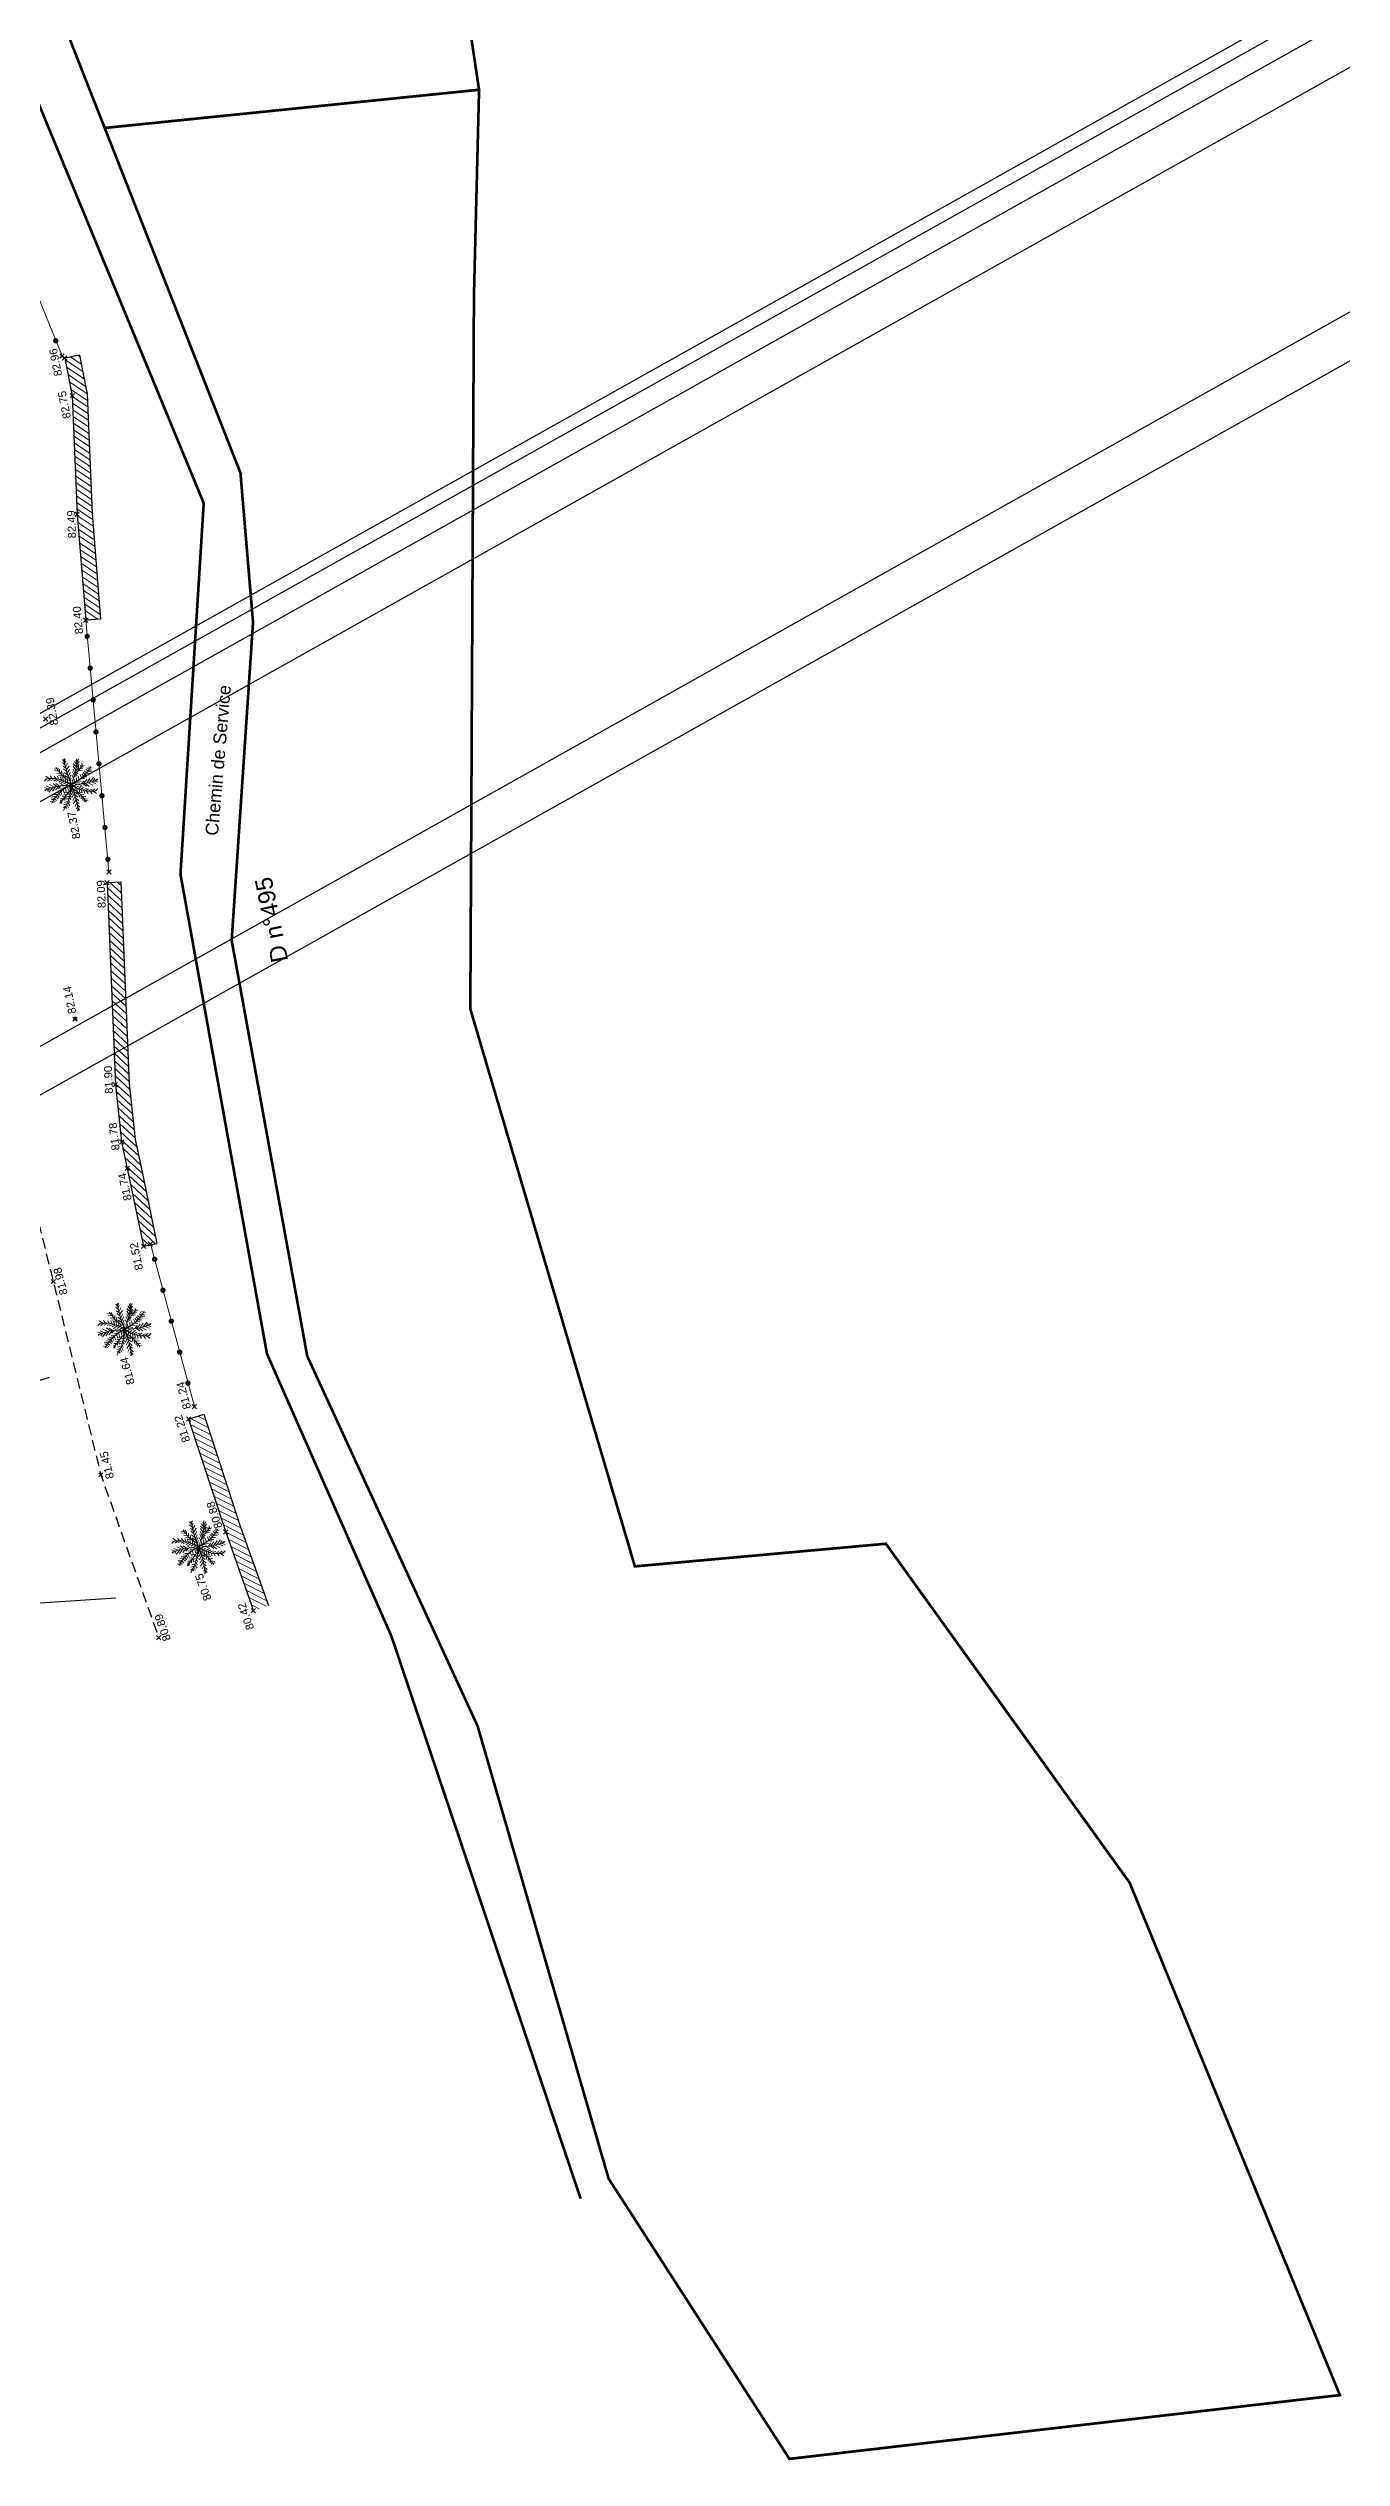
# Model space of a CAD drawing. Extents: x 947 to 1126, y 1788 to 2053.
# Drawn here: x 1065.1 to 1125.7, y 1882.1 to 1995 of the extents above; entities that cross this region are included whole.
import ezdxf
from ezdxf.enums import TextEntityAlignment as Align

# ---------------------------------------------------------------- set-up
doc = ezdxf.new("R2010")
doc.units = 0
doc.header["$LTSCALE"] = 2.5
doc.header["$PDMODE"] = 3
doc.header["$PDSIZE"] = 0.1
for name, pattern in [('CACH500', [0.3, 0.2, -0.1]), ('CONTINU', [0]), ('FANTOME', [63.5, 31.75, -6.35, 6.35, -6.35, 6.35, -6.35])]:
    doc.linetypes.add(name, pattern=pattern)
for name, color, linetype in [('Clotures_s', 7, 'Continuous'), ('F_Cadastre_application', 252, 'FANTOME'), ('F_Cadastre_numéros_parcelles', 252, 'Continuous'), ('PBO', 7, 'Continuous'), ('T_Murs', 7, 'Continuous'), ('T_Talus_barbules', 32, 'Continuous'), ('T_Talus_Pied', 34, 'CACH500'), ('T_Textes', 7, 'Continuous')]:
    doc.layers.add(name, color=color, linetype=linetype)
for name, color, linetype, lineweight in [('T_Clotures', 7, 'Continuous', 0), ('T_Murs_Hachures', 7, 'Continuous', 0), ('T_Végétaux', 65, 'Continuous', 0), ('TOPOALT', 7, 'Continuous', 0), ('TOPOJIS', 7, 'Continuous', 0)]:
    doc.layers.add(name, color=color, linetype=linetype, lineweight=lineweight)
doc.styles.add('Arial', font='arial.ttf')

# ---------------------------------------------------------------- blocks, each defined once
blk = doc.blocks.new('PointTopo')
at = {"color": 0}
blk.add_point((0, 0), dxfattribs=at)
at = {"layer": 'TOPOALT', "style": 'Arial'}
blk.add_attdef('ALT', (0.125, -0.125), '', height=0.375, dxfattribs=at)
blk = doc.blocks.new('v072')
at = {"color": 0, "linetype": 'Continuous'}
for p, q in [((-0.31, 1.07), (-0.41, 1.19)), ((-0.32, 1.12), (-0.28, 1.23)), ((-0.3, 1), (-0.25, 1.13)), ((0.26, 1.09), (0.21, 1.15)), ((0.26, 1.02), (0.35, 1.21)), ((-1.12, 0.29), (-1.25, 0.17)), ((-1.03, 0.3), (-1.19, 0.41)), ((-0.95, 0.3), (-1.11, 0.18)), ((-0.79, -0.1), (-1.01, 0.02)), ((-0.89, 0.3), (-0.98, 0.42)), ((-0.78, 0.3), (-0.96, 0.21)), ((-0.67, -0.07), (-0.85, 0.07)), ((-0.65, 0.28), (-0.81, 0.18)), ((-0.66, 0.73), (-0.8, 0.75)), ((-0.72, 0.29), (-0.79, 0.41)), ((-0.6, 0.64), (-0.77, 0.67)), ((-0.56, -0.05), (-0.72, 0.06)), ((-0.5, 0.25), (-0.71, 0.17)), ((-0.5, 0.53), (-0.68, 0.55)), ((-0.59, 0.27), (-0.64, 0.41)), ((-0.63, 0.68), (-0.61, 0.79)), ((-0.41, 0.43), (-0.59, 0.45)), ((-0.42, 0.22), (-0.58, 0.12)), ((-0.55, 0.59), (-0.55, 0.73)), ((-0.35, -0.03), (-0.53, 0.06)), ((-0.46, 0.24), (-0.52, 0.37)), ((-0.31, 0.34), (-0.51, 0.37)), ((-0.47, 0.5), (-0.46, 0.65)), ((-0.32, 0.19), (-0.47, 0.08)), ((-0.29, 0.94), (-0.41, 1.04)), ((-0.35, 0.38), (-0.39, 0.58)), ((-0.38, 0.21), (-0.39, 0.32)), ((-0.25, 0.78), (-0.37, 0.87)), ((-0.22, 0.63), (-0.36, 0.75)), ((-0.22, 0.14), (-0.34, 0.05)), ((-0.16, 0.45), (-0.32, 0.58)), ((-0.12, 0.33), (-0.29, 0.44)), ((-0.25, 0.3), (-0.29, 0.43)), ((-0.27, 0.16), (-0.28, 0.31)), ((-0.27, 0.83), (-0.17, 1.01)), ((-0.11, 0.08), (-0.26, -0.03)), ((-0.23, 0.69), (-0.1, 0.89)), ((-0.19, 0.53), (-0.08, 0.73)), ((-0.18, 0.12), (-0.17, 0.28)), ((-0.07, 0.19), (-0.17, 0.24)), ((-0.14, 0.37), (-0.05, 0.6)), ((-0.1, 0.26), (-0.02, 0.46)), ((-0.05, 0.12), (-0.01, 0.31)), ((0.11, 0.29), (0.04, 0.46)), ((0.15, 0.42), (0.06, 0.61)), ((0.07, 0.03), (0.07, 0.19)), ((0.25, 0.84), (0.1, 0.98)), ((0.22, 0.69), (0.1, 0.88)), ((0.18, 0.52), (0.1, 0.73)), ((0.11, -0.08), (0.26, 0.03)), ((0.12, 0.06), (0.27, 0.02)), ((0.13, 0.36), (0.29, 0.46)), ((0.16, 0.08), (0.14, 0.26)), ((0.26, 0.96), (0.15, 1.09)), ((0.17, 0.46), (0.31, 0.56)), ((0.21, 0.65), (0.36, 0.82)), ((0.22, 0.12), (0.39, 0.1)), ((0.24, 0.8), (0.38, 0.96)), ((0.27, 0.15), (0.24, 0.34)), ((0.25, 0.9), (0.38, 1.09)), ((0.38, 0.24), (0.32, 0.41)), ((0.32, 0.19), (0.49, 0.17)), ((0.33, 0.66), (0.52, 0.69)), ((0.36, 0.69), (0.35, 0.94)), ((0.35, 0.03), (0.53, -0.06)), ((0.42, 0.75), (0.56, 0.8)), ((0.49, 0.32), (0.42, 0.48)), ((0.46, 0.8), (0.44, 0.92)), ((0.45, 0.3), (0.63, 0.29)), ((0.48, 0.84), (0.63, 0.9)), ((0.48, 0.04), (0.59, 0.18)), ((0.52, 0.89), (0.5, 1)), ((0.57, 0.41), (0.5, 0.51)), ((0.53, 0.37), (0.72, 0.36)), ((0.64, 0.48), (0.56, 0.59)), ((0.56, 0.05), (0.72, -0.06)), ((0.58, 0.06), (0.73, 0.25)), ((0.71, 0.56), (0.61, 0.66)), ((0.62, 0.45), (0.8, 0.45)), ((0.67, 0.07), (0.85, -0.07)), ((0.68, 0.53), (0.88, 0.54)), ((0.78, 0.66), (0.69, 0.73)), ((0.84, 0.74), (0.73, 0.8)), ((0.73, 0.09), (0.88, 0.29)), ((0.75, 0.61), (0.95, 0.63)), ((0.88, 0.81), (0.79, 0.85)), ((0.79, 0.1), (1.01, -0.02)), ((0.81, 0.69), (0.93, 0.69)), ((0.85, 0.11), (1.04, 0.34)), ((0.87, 0.78), (0.98, 0.79)), ((0.94, 0.14), (1.15, 0.06)), ((1.02, 0.16), (1.11, 0.29)), ((1.09, 0.18), (1.25, 0.13)), ((1.14, 0.2), (1.23, 0.28)), ((-1.09, -0.18), (-1.25, -0.13)), ((-1.14, -0.2), (-1.23, -0.28)), ((-0.94, -0.14), (-1.15, -0.06)), ((-1.02, -0.16), (-1.11, -0.29)), ((-0.85, -0.11), (-1.04, -0.34)), ((-0.87, -0.78), (-0.98, -0.79)), ((-0.75, -0.61), (-0.95, -0.63)), ((-0.81, -0.69), (-0.93, -0.69)), ((-0.73, -0.09), (-0.88, -0.29)), ((-0.68, -0.53), (-0.88, -0.54)), ((-0.88, -0.81), (-0.79, -0.85)), ((-0.84, -0.74), (-0.73, -0.8)), ((-0.62, -0.45), (-0.8, -0.45)), ((-0.78, -0.66), (-0.69, -0.73)), ((-0.58, -0.06), (-0.73, -0.25)), ((-0.53, -0.37), (-0.72, -0.36)), ((-0.71, -0.56), (-0.61, -0.66)), ((-0.64, -0.48), (-0.56, -0.59)), ((-0.45, -0.3), (-0.63, -0.29)), ((-0.48, -0.04), (-0.59, -0.18)), ((-0.57, -0.41), (-0.5, -0.51)), ((-0.44, -0.75), (-0.52, -0.73)), ((-0.37, -0.66), (-0.5, -0.65)), ((-0.32, -0.19), (-0.49, -0.17)), ((-0.49, -0.32), (-0.42, -0.48)), ((-0.48, -0.8), (-0.44, -0.88)), ((-0.42, -0.72), (-0.45, -0.86)), ((-0.29, -0.55), (-0.42, -0.56)), ((-0.22, -0.12), (-0.39, -0.1)), ((-0.38, -0.24), (-0.32, -0.41)), ((-0.2, -0.44), (-0.36, -0.48)), ((-0.19, -0.89), (-0.36, -0.94)), ((-0.24, -0.99), (-0.36, -1.07)), ((-0.32, -0.6), (-0.33, -0.73)), ((-0.15, -0.78), (-0.31, -0.82)), ((-0.11, -0.33), (-0.29, -0.38)), ((-0.12, -0.06), (-0.27, -0.02)), ((-0.27, -0.15), (-0.24, -0.34)), ((-0.26, -1.03), (-0.21, -1.11)), ((-0.25, -0.5), (-0.25, -0.65)), ((-0.1, -0.63), (-0.25, -0.69)), ((-0.05, -0.4), (-0.22, -0.46)), ((-0.08, -0.53), (-0.21, -0.56)), ((-0.21, -0.92), (-0.13, -1.07)), ((-0.16, -0.08), (-0.14, -0.26)), ((-0.16, -0.82), (-0.06, -0.98)), ((-0.12, -0.69), (-0.06, -0.84)), ((-0.09, -0.56), (-0.02, -0.69)), ((-0.07, -0.03), (-0.07, -0.19)), ((-0.06, -0.46), (0, -0.56)), ((0.05, -0.12), (0.01, -0.31)), ((0.14, -0.37), (0.05, -0.6)), ((0.07, -0.19), (0.17, -0.24)), ((0.19, -0.53), (0.08, -0.73)), ((0.23, -0.69), (0.1, -0.89)), ((0.12, -0.33), (0.29, -0.44)), ((0.16, -0.45), (0.32, -0.58)), ((0.18, -0.12), (0.17, -0.28)), ((0.27, -0.83), (0.17, -1.01)), ((0.22, -0.14), (0.34, -0.05)), ((0.22, -0.63), (0.36, -0.75)), ((0.25, -0.3), (0.29, -0.43)), ((0.25, -0.78), (0.37, -0.87)), ((0.3, -1), (0.25, -1.13)), ((0.27, -0.16), (0.28, -0.31)), ((0.32, -1.12), (0.28, -1.23)), ((0.29, -0.94), (0.41, -1.04)), ((0.31, -0.34), (0.51, -0.37)), ((0.31, -1.07), (0.41, -1.19)), ((0.32, -0.19), (0.47, -0.08)), ((0.35, -0.38), (0.39, -0.58)), ((0.38, -0.21), (0.39, -0.32)), ((0.41, -0.43), (0.59, -0.45)), ((0.42, -0.22), (0.58, -0.12)), ((0.46, -0.24), (0.52, -0.37)), ((0.47, -0.5), (0.46, -0.65)), ((0.5, -0.25), (0.71, -0.17)), ((0.5, -0.53), (0.68, -0.55)), ((0.55, -0.59), (0.55, -0.73)), ((0.59, -0.27), (0.64, -0.41)), ((0.6, -0.64), (0.77, -0.67)), ((0.63, -0.68), (0.61, -0.79)), ((0.65, -0.28), (0.81, -0.18)), ((0.66, -0.73), (0.8, -0.75)), ((0.72, -0.29), (0.79, -0.41)), ((0.78, -0.3), (0.96, -0.21)), ((0.89, -0.3), (0.98, -0.42)), ((0.95, -0.3), (1.11, -0.18)), ((1.03, -0.3), (1.19, -0.41)), ((1.12, -0.29), (1.25, -0.17))]:
    blk.add_line(p, q, dxfattribs=at)
blk.add_lwpolyline([(0.1, -0.26), (0.02, -0.46), (-0.04, -0.33)], dxfattribs=at)
for centre, radius, start, end in [((4.73, 1.97), 5.12, 188.516, 202.606), ((-2.07, 1.14), 2.33, 336.1943, 2.2988), ((-0.9, -1.18), 1.48, 52.5989, 101.7634), ((0.88, -1.85), 2.05, 115.4351, 150.987), ((1.01, 1.9), 2.04, 212.1217, 234.7352), ((1.01, -1.94), 2.21, 117.8553, 131.0663), ((-0.65, -0.84), 1.08, 53.632, 73.238), ((1.96, 1.07), 2.2, 198.8657, 208.393), ((2.11, -3.78), 4.37, 114.0335, 119.0967), ((0.9, 1.18), 1.48, 232.5989, 281.7634), ((-0.86, 1.84), 2.03, 295.5696, 331.0899), ((-2.03, -0.93), 2.25, 12.1313, 24.7386), ((-1.72, -2.72), 3.24, 51.2827, 57.6416), ((-0.45, 1.48), 1.13, 304.4561, 331.4948), ((0.08, 3.18), 3.16, 273.4205, 291.3892), ((-0.08, -3.18), 3.16, 93.4204, 111.3892), ((36.54, -29.15), 46.63, 141.6662, 142.6422), ((-2.04, -0.1), 2.01, 326.851, 2.4966), ((-0.91, -0.12), 0.915, 337.8337, 5.9061), ((-4.73, -1.97), 5.12, 8.516, 22.606), ((-1.01, -1.9), 2.04, 32.1218, 54.7348)]:
    blk.add_arc(centre, radius, start, end, dxfattribs=at)
blk = doc.blocks.new('GeoRond')
at = {"const_width": 0.499}
blk.add_lwpolyline([(-0.2505, 0, 1), (0.2505, 0, 1)], format="xyb", close=True, dxfattribs=at)
blk = doc.blocks.new('t003')
at = {"color": 0}
blk.add_line((0, 0), (0, 0), dxfattribs=at)
blk.add_lwpolyline([(0.259834, -0.149954), (-0.000053, 0.3), (-0.259781, -0.150046)], close=True, dxfattribs=at)

msp = doc.modelspace()

# ---------------------------------------------------------------- hatches: boundary and pattern name
at = {"layer": 'T_Murs_Hachures'}
h = msp.add_hatch(dxfattribs=at)
h.set_pattern_fill('_U', color=256, scale=0.25, angle=-33.8363, style=0, pattern_type=0)
h.set_pattern_definition([(326.163716, (0, 0), (0.139205438, 0.207658003), [])])
h.paths.add_polyline_path([(1065.9, 1980.47), (1066.25, 1978.7), (1066.48, 1973.14), (1066.88, 1968.18), (1067.58, 1968.24), (1067.18, 1973.18), (1066.95, 1978.78), (1066.59, 1980.6)])
h = msp.add_hatch(dxfattribs=at)
h.set_pattern_fill('_U', color=256, scale=0.25, angle=-42.6412, style=0, pattern_type=0)
h.set_pattern_definition([(317.3588, (0, 0), (0.169351276, 0.183902543), [])])
h.paths.add_polyline_path([(1067.88, 1955.89), (1068.27, 1946.42), (1068.56, 1943.74), (1068.83, 1942.5), (1069.59, 1938.85), (1070.22, 1938.98), (1069.47, 1942.64), (1069.2, 1943.85), (1068.92, 1946.47), (1068.53, 1955.92)])
h = msp.add_hatch(dxfattribs=at)
h.set_pattern_fill('_U', color=256, scale=0.25, angle=-26.8794, style=0, pattern_type=0)
h.set_pattern_definition([(333.120599, (0, 0), (0.113028516, 0.222990033), [])])
h.paths.add_polyline_path([(1071.7, 1930.75), (1073.44, 1925.46), (1074.74, 1921.77), (1075.44, 1922.02), (1074.14, 1925.69), (1072.41, 1930.98)])

# ---------------------------------------------------------------- linework, layer by layer
at = {"layer": 'F_Cadastre_application', "ltscale": 0.025, "const_width": 0.125, "flags": 128}
msp.add_lwpolyline([(1037.76, 2052.38), (1041.7, 2036.96), (1045.2, 2029.33), (1056.56, 2007.76), (1063.85, 2001.22), (1067.77, 1991.25), (1085.31, 1993.04), (1084.54, 1998.19), (1079.36, 2032), (1077.25, 2031.74), (1068.06, 2053.03)], dxfattribs=at)
at = {"layer": 'F_Cadastre_application', "ltscale": 0.025, "flags": 128}
msp.add_lwpolyline([(1037.03, 1903.72, 0.125, 0.125, 0), (1031.24, 1915.64, 0.125, 0.125, 0), (1030.13, 1917.84, 0.125, 0.125, 0), (1028.72, 1920.42, 0.125, 0.125, 0), (1026.38, 1924.23, 0.125, 0.125, 0), (1023.07, 1929.33, 0.125, 0.125, 0), (1017.53, 1938.72, 0.125, 0.125, -0.060274), (1017.17, 1939.54, 0.125, 0.125, 0), (1015.7, 1946.15, 0.125, 0.125, 0), (1014.79, 1950.4, 0.125, 0.125, 0), (1014.58, 1951.28, 0.125, 0.125, 0), (1014.09, 1953.03, 0.125, 0.125, 0), (1012.9, 1958.12, 0.125, 0.125, 0), (1011.19, 1964.85, 0.125, 0.125, 0), (1010.3, 1968.74, 0.125, 0.125, 0), (1009.51, 1972.41, 0.125, 0.125, 0), (1007.09, 1982.09, 0.125, 0.125, 0), (1005.53, 1988.59, 0.125, 0.125, -0.078816), (1005.59, 1989.71, 0.125, 0.125, 0), (1006.25, 1992.8, 0.125, 0.125, 0), (1008.02, 2000.24, 0.125, 0.125, 0), (1010.03, 2008.8, 0.125, 0.125, 0), (1011, 2012.82, 0.125, 0.125, 0), (1012.02, 2017.07, 0.125, 0.125, 0), (1012.87, 2021.59, 0.125, 0.125, 0), (1013.33, 2024.13, 0.125, 0.125, 0), (1015.78, 2024.34, 0.125, 0.125, 0), (1019.98, 2024.92, 0.125, 0.125, 0), (1026.23, 2025.91, 0.125, 0.125, 0), (1035.5, 2027.21, 0.125, 0.125, 0), (1042.31, 2028.48, 0.125, 0.125, 0), (1045.25, 2023.1, 0.125, 0.125, 0), (1053.75, 2008.3, 0.125, 0.125, 0), (1061.96, 1998.96, 0.125, 0.125, 0), (1072.41, 1973.67, 0.125, 0.125, 0), (1071.32, 1956.28, 0.125, 0.125, 0), (1075.37, 1933.82, 0.125, 0.125, 0), (1081.2, 1920.59, 0.125, 0.125, 0), (1090.07, 1894.22, 0, 0, 0)], format="xyseb", dxfattribs=at)
at = {"layer": 'F_Cadastre_application', "ltscale": 0.025, "const_width": 0.125, "flags": 128}
msp.add_lwpolyline([(1099.85, 1882.03), (1125.64, 1885.02), (1115.79, 1909.03), (1104.37, 1924.91), (1092.61, 1923.85), (1084.9, 1949.97), (1085.07, 1983.38), (1085.31, 1993.04), (1067.77, 1991.25), (1074.13, 1975.09), (1074.72, 1968.08), (1073.72, 1953.18), (1077.26, 1933.7), (1085.24, 1916.37), (1091.38, 1895.16), (1099.85, 1882.03)], close=True, dxfattribs=at)
at = {"layer": 'PBO'}
for p in [(1026.61, 1942.44), (1026.91, 1941.92), (1027.4, 1941.05), (1028.37, 1939.3), (1030.98, 1929.3), (1031.95, 1927.55)]:
    msp.add_xline(p, (0.872247, 0.489066), dxfattribs=at)
at = {"layer": 'T_Clotures', "flags": 128}
for points in [[(1062.38, 1988.92), (1065.77, 1980.57)], [(1066.88, 1968.18), (1067.97, 1956.39)], [(1069.91, 1938.96), (1071.97, 1931.34)]]:
    msp.add_lwpolyline(points, dxfattribs=at)
at = {"layer": 'T_Murs'}
for p, q in [((1066.59, 1980.6), (1065.9, 1980.47)), ((1067.58, 1968.24), (1066.88, 1968.18)), ((1067.88, 1955.89), (1068.53, 1955.92)), ((1069.59, 1938.85), (1070.22, 1938.98)), ((1071.7, 1930.75), (1072.41, 1930.98))]:
    msp.add_line(p, q, dxfattribs=at)
at = {"layer": 'T_Murs', "flags": 128}
for points in [[(1065.9, 1980.47), (1066.25, 1978.7), (1066.48, 1973.14), (1066.88, 1968.18)], [(1066.59, 1980.6), (1066.95, 1978.78), (1067.18, 1973.18), (1067.58, 1968.24)], [(1067.88, 1955.89), (1068.27, 1946.42), (1068.56, 1943.74), (1068.83, 1942.5), (1069.59, 1938.85)], [(1068.53, 1955.92), (1068.92, 1946.47), (1069.2, 1943.85), (1069.47, 1942.64), (1070.22, 1938.98)], [(1071.7, 1930.75), (1073.44, 1925.46), (1074.74, 1921.77)], [(1072.41, 1930.98), (1074.14, 1925.69), (1075.44, 1922.02)]]:
    msp.add_lwpolyline(points, dxfattribs=at)
at = {"layer": 'T_Talus_barbules'}
for p, q in [((1061.97, 1931.68), (1065.19, 1932.72)), ((1064.26, 1922.11), (1068.29, 1922.38))]:
    msp.add_line(p, q, dxfattribs=at)
at = {"layer": 'T_Talus_Pied', "flags": 128}
msp.add_lwpolyline([(1060.55, 1947.24), (1063.24, 1945.66), (1065.36, 1937.2), (1067.59, 1928.14), (1070.3, 1920.51)], dxfattribs=at)

# ---------------------------------------------------------------- block references
at = {"layer": 'Clotures_s', "xscale": 0.25, "yscale": 0.25, "zscale": 0.25}
for p, rotation in [((1065.48, 1981.28), 292.1282152121453), ((1066.95, 1967.43), 275.2916405077166), ((1067.09, 1965.94), 275.2916405077166), ((1067.23, 1964.45), 275.2916405077166), ((1067.36, 1962.95), 275.2916405077166), ((1067.5, 1961.46), 275.2916405077166), ((1067.64, 1959.96), 275.2916405077166), ((1067.78, 1958.47), 275.2916405077166), ((1067.92, 1956.98), 275.2916405077166), ((1070.11, 1938.24), 285.0829819761909), ((1070.5, 1936.79), 285.0829819761909), ((1070.89, 1935.34), 285.0829819761909), ((1071.28, 1933.89), 285.0829819761909), ((1071.67, 1932.44), 285.0829819761909)]:
    msp.add_blockref('GeoRond', p, dxfattribs=dict(at, rotation=rotation))
at = {"layer": 'T_Végétaux'}
for p in [(1066.2, 1960.47), (1068.7, 1934.95), (1072.16, 1924.75)]:
    msp.add_blockref('v072', p, dxfattribs=at)
at = {"layer": 'TOPOJIS'}
ref = msp.add_blockref('PointTopo', (1065.9, 1980.47), dxfattribs=dict(at, rotation=281.1637156293324))
ref.add_attrib('ALT', '82.96', (1065.78, 1979.66), dxfattribs={"layer": 'TOPOALT', "height": 0.375, "rotation": 101.1637, "style": 'Arial'})
for p, rotation in [((1065.77, 1980.57), 292.1282152121453), ((1067.97, 1956.39), 275.2916405077166), ((1069.91, 1938.96), 285.0829819761909)]:
    msp.add_blockref('PointTopo', p, dxfattribs=dict(at, rotation=rotation))
ref = msp.add_blockref('PointTopo', (1066.25, 1978.7), dxfattribs=dict(at, rotation=281.1637156293324))
ref.add_attrib('ALT', '82.75', (1066.19, 1977.67), dxfattribs={"layer": 'TOPOALT', "height": 0.375, "rotation": 101.1637, "style": 'Arial'})
ref = msp.add_blockref('PointTopo', (1066.48, 1973.14), dxfattribs=dict(at, rotation=272.3789003241641))
ref.add_attrib('ALT', '82.49', (1066.43, 1972.03), dxfattribs={"layer": 'TOPOALT', "height": 0.375, "rotation": 92.3789, "style": 'Arial'})
ref = msp.add_blockref('PointTopo', (1066.88, 1968.18), dxfattribs=dict(at, rotation=275.2916405077166))
ref.add_attrib('ALT', '82.40', (1066.76, 1967.55), dxfattribs={"layer": 'TOPOALT', "height": 0.375, "rotation": 95.2916, "style": 'Arial'})
ref = msp.add_blockref('PointTopo', (1065, 1963.55), dxfattribs=dict(at, rotation=298.7680599272942))
ref.add_attrib('ALT', '82.39', (1065.59, 1963.29), dxfattribs={"layer": 'TOPOALT', "height": 0.375, "rotation": 99.2635, "style": 'Arial'})
ref = msp.add_blockref('PointTopo', (1066.2, 1960.47), dxfattribs=dict(at, rotation=275.2916405077166))
ref.add_attrib('ALT', '82.37', (1066.64, 1957.97), dxfattribs={"layer": 'TOPOALT', "height": 0.375, "rotation": 101.3966, "style": 'Arial'})
ref = msp.add_blockref('PointTopo', (1067.88, 1955.89), dxfattribs=dict(at, rotation=272.3588001439155))
ref.add_attrib('ALT', '82.09', (1067.82, 1954.7), dxfattribs={"layer": 'TOPOALT', "height": 0.375, "rotation": 92.3588, "style": 'Arial'})
ref = msp.add_blockref('PointTopo', (1066.38, 1949.49), dxfattribs=at)
ref.add_attrib('ALT', '82.14', (1066.44, 1949.78), dxfattribs={"layer": 'TOPOALT', "height": 0.375, "rotation": 101.3966, "style": 'Arial'})
at = {"layer": 'TOPOJIS', "color": 1, "linetype": 'CONTINU', "xscale": 0.3497957553710777, "yscale": 0.3497957553710777, "zscale": 0.3497957553710777, "rotation": 5.209811880566408}
msp.add_blockref('t003', (1066.38, 1949.49), dxfattribs=at)
at = {"layer": 'TOPOJIS'}
ref = msp.add_blockref('PointTopo', (1068.27, 1946.42), dxfattribs=dict(at, rotation=272.3588001439155))
ref.add_attrib('ALT', '81.90', (1068.16, 1946), dxfattribs={"layer": 'TOPOALT', "height": 0.375, "rotation": 92.3588, "style": 'Arial'})
ref = msp.add_blockref('PointTopo', (1068.56, 1943.74), dxfattribs=dict(at, rotation=276.1625522728309))
ref.add_attrib('ALT', '81.78', (1068.47, 1943.36), dxfattribs={"layer": 'TOPOALT', "height": 0.375, "rotation": 96.1626, "style": 'Arial'})
ref = msp.add_blockref('PointTopo', (1068.83, 1942.5), dxfattribs=dict(at, rotation=282.6068256657128))
ref.add_attrib('ALT', '81.74', (1069.04, 1941.03), dxfattribs={"layer": 'TOPOALT', "height": 0.375, "rotation": 102.6068, "style": 'Arial'})
ref = msp.add_blockref('PointTopo', (1069.59, 1938.85), dxfattribs=dict(at, rotation=281.6581252984639))
ref.add_attrib('ALT', '81.52', (1069.57, 1937.77), dxfattribs={"layer": 'TOPOALT', "height": 0.375, "rotation": 101.6581, "style": 'Arial'})
ref = msp.add_blockref('PointTopo', (1065.36, 1937.2), dxfattribs=dict(at, rotation=284.0320378530557))
ref.add_attrib('ALT', '81.98', (1066.04, 1936.62), dxfattribs={"layer": 'TOPOALT', "height": 0.375, "rotation": 104.032, "style": 'Arial'})
ref = msp.add_blockref('PointTopo', (1068.7, 1934.95), dxfattribs=dict(at, rotation=285.0829819761909))
ref.add_attrib('ALT', '81.64', (1069.18, 1932.42), dxfattribs={"layer": 'TOPOALT', "height": 0.375, "rotation": 105.083, "style": 'Arial'})
ref = msp.add_blockref('PointTopo', (1071.97, 1931.34), dxfattribs=dict(at, rotation=285.0829819761909))
ref.add_attrib('ALT', '81.24', (1071.82, 1931.27), dxfattribs={"layer": 'TOPOALT', "height": 0.375, "rotation": 105.083, "style": 'Arial'})
ref = msp.add_blockref('PointTopo', (1071.7, 1930.75), dxfattribs=dict(at, rotation=288.1205988264273))
ref.add_attrib('ALT', '81.22', (1071.78, 1929.73), dxfattribs={"layer": 'TOPOALT', "height": 0.375, "rotation": 108.1206, "style": 'Arial'})
ref = msp.add_blockref('PointTopo', (1067.59, 1928.14), dxfattribs=dict(at, rotation=283.8395107536155))
ref.add_attrib('ALT', '81.45', (1068.21, 1928), dxfattribs={"layer": 'TOPOALT', "height": 0.375, "rotation": 103.8395, "style": 'Arial'})
ref = msp.add_blockref('PointTopo', (1073.44, 1925.46), dxfattribs=dict(at, rotation=288.1205988264273))
ref.add_attrib('ALT', '80.88', (1073.29, 1925.69), dxfattribs={"layer": 'TOPOALT', "height": 0.375, "rotation": 108.1206, "style": 'Arial'})
ref = msp.add_blockref('PointTopo', (1072.16, 1924.75), dxfattribs=dict(at, rotation=289.49718194882))
ref.add_attrib('ALT', '80.75', (1072.78, 1922.32), dxfattribs={"layer": 'TOPOALT', "height": 0.375, "rotation": 109.4972, "style": 'Arial'})
ref = msp.add_blockref('PointTopo', (1074.74, 1921.77), dxfattribs=dict(at, rotation=289.49718194882))
ref.add_attrib('ALT', '80.42', (1074.78, 1920.95), dxfattribs={"layer": 'TOPOALT', "height": 0.375, "rotation": 109.4972, "style": 'Arial'})
ref = msp.add_blockref('PointTopo', (1070.3, 1920.51), dxfattribs=dict(at, rotation=289.5194512362592))
ref.add_attrib('ALT', '80.89', (1070.88, 1920.43), dxfattribs={"layer": 'TOPOALT', "height": 0.375, "rotation": 109.5195, "style": 'Arial'})

# ---------------------------------------------------------------- texts
at = {"layer": 'F_Cadastre_numéros_parcelles', "style": 'Arial'}
msp.add_text('D n°495', height=0.8, rotation=101.3966, dxfattribs=at).set_placement((1076.21, 1954.27), align=Align.BOTTOM_CENTER)
at = {"layer": 'T_Textes', "style": 'Arial'}
msp.add_text('Chemin de Service', height=0.6, rotation=85.0644, dxfattribs=at).set_placement((1073.56, 1961.58), align=Align.BOTTOM_CENTER)

doc.saveas('drawing.dxf')
